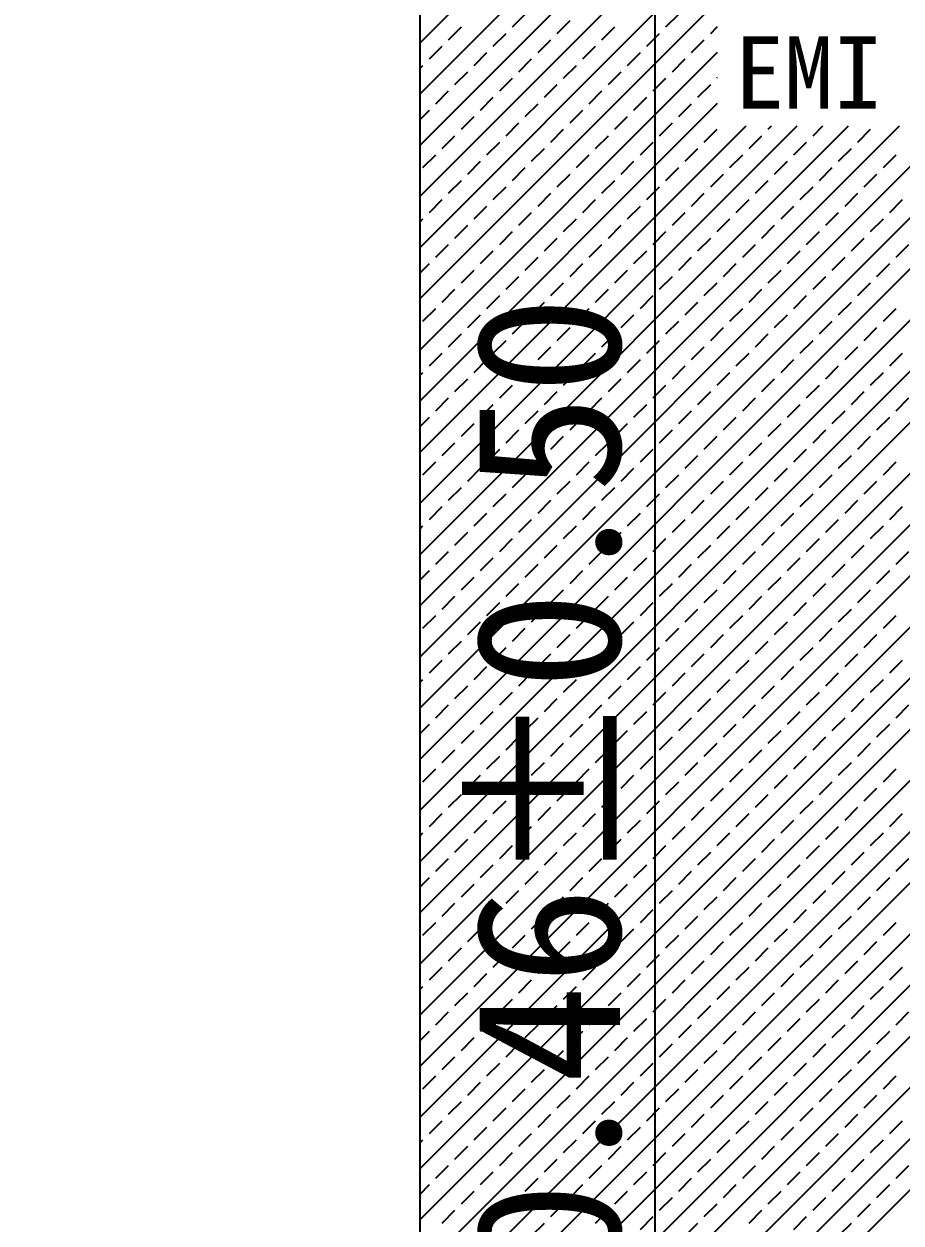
# Model space of a CAD drawing. Header units: millimetres. Extents: x 41784 to 43191, y -4854 to -4504.
# Drawn here: x 42806.06 to 42824.24, y -4720.24 to -4695.38 of the extents above; entities that cross this region are included whole.
import ezdxf

# ---------------------------------------------------------------- set-up
doc = ezdxf.new("R2010")
doc.units = ezdxf.units.MM
doc.header["$MEASUREMENT"] = 0
doc.header["$PDMODE"] = 3
doc.header["$PDSIZE"] = 0.3125
doc.layers.get('0').update_dxf_attribs({"linetype": 'CONTINUOUS'})
doc.layers.get('Defpoints').update_dxf_attribs({"linetype": 'CONTINUOUS'})
doc.layers.add('DIM', color=4, linetype='CONTINUOUS', lineweight=9)
doc.layers.add('Dimension', color=3, linetype='CONTINUOUS', lineweight=5)
doc.layers.add('FPC', color=3, linetype='CONTINUOUS')
doc.layers.add('ITO', color=3, linetype='CONTINUOUS')
doc.styles.add('Arial', font='arial.ttf', dxfattribs={"height": 2.5})
doc.styles.get("Standard").update_dxf_attribs({"font": 'simhei.ttf', "height": 3})
doc.styles.add('STYLE1', font='kaiu.ttf', dxfattribs={"bigfont": 'hztxt.shx'})
doc.styles.add('黑体', font='simhei.ttf', dxfattribs={"width": 0.9})
doc.dimstyles.new('ISO-25$0', dxfattribs={"dimtxt": 5, "dimasz": 2.5, "dimexe": 0.8, "dimexo": 0.8, "dimtad": 1, "dimzin": 1, "dimdsep": 46, "dimtxsty": 'Arial', "dimcen": 0, "dimclrd": 256, "dimclre": 256, "dimadec": 0, "dimazin": 0, "dimtfac": 1, "dimtofl": 0, "dimtmove": 0, "dimatfit": 3, "dimfxl": 1, "dimtolj": 1, "dimlwd": 13, "dimlwe": 13, "dimarcsym": 0})
doc.dimstyles.new('ISO-25_WS', dxfattribs={"dimscale": 1.8, "dimtxt": 5, "dimasz": 2.5, "dimexe": 1.25, "dimexo": 0.625, "dimtad": 1, "dimdsep": 46, "dimtxsty": 'Standard', "dimcen": 2.5, "dimadec": 0, "dimazin": 0, "dimtfac": 1, "dimtmove": 0, "dimatfit": 3, "dimfxl": 1, "dimtolj": 1, "dimtzin": 0, "dimarcsym": 0})

# ---------------------------------------------------------------- blocks, each defined once
blk = doc.blocks.new('*D275')
at = {"layer": 'Defpoints', "color": 0, "ltscale": 2}
for p in [(42819.145, -4677.013), (42833.2, -4677.013), (42840.552, -4747.478)]:
    blk.add_point(p, dxfattribs=at)
at = {"layer": 'DIM', "color": 0, "lineweight": -2, "ltscale": 2}
for p, q in [((42832.575, -4677.013), (42818.645, -4677.013)), ((42819.145, -4746.978), (42819.145, -4677.513)), ((42839.927, -4747.478), (42818.645, -4747.478))]:
    blk.add_line(p, q, dxfattribs=at)
at = {"layer": 'DIM', "color": 0, "ltscale": 2}
for points in [[(42819.062, -4677.513), (42819.228, -4677.513), (42819.145, -4677.013)], [(42819.062, -4746.978), (42819.228, -4746.978), (42819.145, -4747.478)]]:
    blk.add_solid(points, dxfattribs=at)
at = {"layer": 'DIM', "color": 0, "ltscale": 2, "insert": (42816.944, -4712.246), "char_height": 3, "attachment_point": 5, "rotation": 90}
blk.add_mtext('\\A1;70.46±0.50', dxfattribs=at)
blk = doc.blocks.new('*D285')
at = {"layer": 'Defpoints', "color": 0}
for p in [(42802.693, -4676.482), (42797.091, -4749.482), (42814.563, -4749.482)]:
    blk.add_point(p, dxfattribs=at)
at = {"layer": 'Dimension', "lineweight": 13}
for p, q in [((42802.068, -4676.482), (42795.841, -4676.482)), ((42797.091, -4678.982), (42797.091, -4746.982)), ((42813.938, -4749.482), (42795.841, -4749.482))]:
    blk.add_line(p, q, dxfattribs=at)
at = {"layer": 'Dimension'}
for points in [[(42796.675, -4678.982), (42797.508, -4678.982), (42797.091, -4676.482)], [(42796.675, -4746.982), (42797.508, -4746.982), (42797.091, -4749.482)]]:
    blk.add_solid(points, dxfattribs=at)
at = {"layer": 'Dimension', "color": 0, "insert": (42793.414, -4712.982), "char_height": 5, "attachment_point": 5, "rotation": 90, "style": 'STYLE1'}
blk.add_mtext('\\A1;73±0,3', dxfattribs=at)

msp = doc.modelspace()

# ---------------------------------------------------------------- linework, layer by layer
at = {"layer": 'FPC', "color": 30}
msp.add_lwpolyline([(42814.563, -4749.482), (42834.463, -4749.482, 0.414214), (42834.763, -4749.182), (42834.763, -4688.582, -0.414214), (42835.163, -4688.182), (42850.673, -4688.182, 0.414214), (42851.173, -4687.682), (42851.173, -4679.382, 0.414214), (42850.673, -4678.882), (42844.6, -4678.882, -0.414214), (42844.1, -4678.382), (42844.1, -4673.762), (42816.737, -4673.762), (42816.737, -4678.482, -0.414214), (42816.337, -4678.882), (42814.663, -4678.882, 0.414214), (42814.263, -4679.282), (42814.263, -4749.182, 0.414214)], format="xyb", close=True, dxfattribs=at)
at = {"layer": 'ITO', "color": 252, "true_color": 0x939598}
for p, q in [((42814.263, -4695.779), (42831.159, -4678.882)), ((42814.263, -4696.839), (42832.22, -4678.882)), ((42814.263, -4697.9), (42833.281, -4678.882)), ((42814.263, -4698.961), (42834.341, -4678.882)), ((42814.263, -4700.021), (42835.402, -4678.882)), ((42814.263, -4701.082), (42836.463, -4678.882)), ((42814.263, -4708.507), (42843.887, -4678.882)), ((42814.263, -4709.567), (42834.763, -4689.067)), ((42814.263, -4710.628), (42834.763, -4690.128)), ((42814.263, -4711.689), (42834.763, -4691.189)), ((42814.263, -4712.749), (42834.763, -4692.249)), ((42814.263, -4713.81), (42834.763, -4693.31)), ((42814.263, -4714.871), (42834.763, -4694.371)), ((42816.187, -4695.446), (42816.452, -4695.18)), ((42817.115, -4695.578), (42817.381, -4695.313)), ((42819.369, -4695.446), (42819.634, -4695.18)), ((42814.263, -4715.931), (42834.763, -4695.431)), ((42814.861, -4695.711), (42815.127, -4695.446)), ((42815.79, -4695.843), (42816.055, -4695.578)), ((42818.043, -4695.711), (42818.309, -4695.446)), ((42818.972, -4695.843), (42819.237, -4695.578)), ((42820.297, -4695.578), (42820.44, -4695.436)), ((42816.718, -4695.976), (42816.983, -4695.711)), ((42819.9, -4695.976), (42820.165, -4695.711)), ((42814.263, -4702.143), (42820.44, -4695.966)), ((42814.464, -4696.109), (42814.729, -4695.843)), ((42815.392, -4696.241), (42815.657, -4695.976)), ((42817.646, -4696.109), (42817.911, -4695.843)), ((42818.574, -4696.241), (42818.839, -4695.976)), ((42814.263, -4696.309), (42814.331, -4696.241)), ((42816.32, -4696.374), (42816.585, -4696.109)), ((42817.248, -4696.506), (42817.513, -4696.241)), ((42819.502, -4696.374), (42819.767, -4696.109)), ((42814.263, -4716.992), (42834.763, -4696.492)), ((42814.994, -4696.639), (42815.259, -4696.374)), ((42815.922, -4696.771), (42816.187, -4696.506)), ((42818.176, -4696.639), (42818.441, -4696.374)), ((42819.104, -4696.771), (42819.369, -4696.506)), ((42820.43, -4696.506), (42820.44, -4696.496)), ((42814.596, -4697.037), (42814.861, -4696.771)), ((42816.85, -4696.904), (42817.115, -4696.639)), ((42817.778, -4697.037), (42818.043, -4696.771)), ((42820.032, -4696.904), (42820.297, -4696.639)), ((42814.263, -4703.203), (42820.44, -4697.027)), ((42815.524, -4697.169), (42815.79, -4696.904)), ((42816.452, -4697.302), (42816.718, -4697.037)), ((42818.706, -4697.169), (42818.972, -4696.904)), ((42819.634, -4697.302), (42819.9, -4697.037)), ((42814.263, -4697.37), (42814.464, -4697.169)), ((42815.127, -4697.567), (42815.392, -4697.302)), ((42817.381, -4697.434), (42817.646, -4697.169)), ((42818.309, -4697.567), (42818.574, -4697.302)), ((42814.263, -4704.264), (42821.03, -4697.498)), ((42814.263, -4705.325), (42822.09, -4697.498)), ((42814.263, -4706.385), (42823.151, -4697.498)), ((42814.263, -4707.446), (42824.212, -4697.498)), ((42814.263, -4718.053), (42834.763, -4697.553)), ((42816.055, -4697.699), (42816.32, -4697.434)), ((42819.237, -4697.699), (42819.502, -4697.434)), ((42821.491, -4697.567), (42821.56, -4697.498)), ((42822.419, -4697.699), (42822.621, -4697.498)), ((42814.729, -4697.965), (42814.994, -4697.699)), ((42816.983, -4697.832), (42817.248, -4697.567)), ((42817.911, -4697.965), (42818.176, -4697.699)), ((42820.165, -4697.832), (42820.43, -4697.567)), ((42821.093, -4697.965), (42821.358, -4697.699)), ((42823.347, -4697.832), (42823.612, -4697.567)), ((42815.657, -4698.097), (42815.922, -4697.832)), ((42816.585, -4698.23), (42816.85, -4697.965)), ((42818.839, -4698.097), (42819.104, -4697.832)), ((42819.767, -4698.23), (42820.032, -4697.965)), ((42822.021, -4698.097), (42822.286, -4697.832)), ((42822.949, -4698.23), (42823.214, -4697.965)), ((42814.331, -4698.362), (42814.596, -4698.097)), ((42815.259, -4698.495), (42815.524, -4698.23)), ((42817.513, -4698.362), (42817.778, -4698.097)), ((42818.441, -4698.495), (42818.706, -4698.23)), ((42820.695, -4698.362), (42820.96, -4698.097)), ((42821.623, -4698.495), (42821.888, -4698.23)), ((42823.877, -4698.362), (42824.142, -4698.097)), ((42816.187, -4698.628), (42816.452, -4698.362)), ((42817.115, -4698.76), (42817.381, -4698.495)), ((42819.369, -4698.628), (42819.634, -4698.362)), ((42820.297, -4698.76), (42820.563, -4698.495)), ((42822.551, -4698.628), (42822.816, -4698.362)), ((42823.479, -4698.76), (42823.745, -4698.495)), ((42814.263, -4719.113), (42834.763, -4698.613)), ((42814.861, -4698.893), (42815.127, -4698.628)), ((42815.79, -4699.025), (42816.055, -4698.76)), ((42818.043, -4698.893), (42818.309, -4698.628)), ((42818.972, -4699.025), (42819.237, -4698.76)), ((42821.225, -4698.893), (42821.491, -4698.628)), ((42822.154, -4699.025), (42822.419, -4698.76)), ((42814.464, -4699.29), (42814.729, -4699.025)), ((42816.718, -4699.158), (42816.983, -4698.893)), ((42817.646, -4699.29), (42817.911, -4699.025)), ((42819.9, -4699.158), (42820.165, -4698.893)), ((42820.828, -4699.29), (42821.093, -4699.025)), ((42823.082, -4699.158), (42823.347, -4698.893)), ((42824.01, -4699.29), (42824.275, -4699.025)), ((42815.392, -4699.423), (42815.657, -4699.158)), ((42816.32, -4699.556), (42816.585, -4699.29)), ((42818.574, -4699.423), (42818.839, -4699.158)), ((42819.502, -4699.556), (42819.767, -4699.29)), ((42821.756, -4699.423), (42822.021, -4699.158)), ((42822.684, -4699.556), (42822.949, -4699.29)), ((42814.263, -4699.491), (42814.331, -4699.423)), ((42817.248, -4699.688), (42817.513, -4699.423)), ((42820.43, -4699.688), (42820.695, -4699.423)), ((42823.612, -4699.688), (42823.877, -4699.423)), ((42814.263, -4720.174), (42834.763, -4699.674)), ((42814.994, -4699.821), (42815.259, -4699.556)), ((42815.922, -4699.953), (42816.187, -4699.688)), ((42818.176, -4699.821), (42818.441, -4699.556)), ((42819.104, -4699.953), (42819.369, -4699.688)), ((42821.358, -4699.821), (42821.623, -4699.556)), ((42822.286, -4699.953), (42822.551, -4699.688)), ((42814.596, -4700.219), (42814.861, -4699.953)), ((42816.85, -4700.086), (42817.115, -4699.821)), ((42817.778, -4700.219), (42818.043, -4699.953)), ((42820.032, -4700.086), (42820.297, -4699.821)), ((42820.96, -4700.219), (42821.225, -4699.953)), ((42823.214, -4700.086), (42823.479, -4699.821)), ((42824.142, -4700.219), (42824.407, -4699.953)), ((42815.524, -4700.351), (42815.79, -4700.086)), ((42816.452, -4700.484), (42816.718, -4700.219)), ((42818.706, -4700.351), (42818.972, -4700.086)), ((42819.634, -4700.484), (42819.9, -4700.219)), ((42821.888, -4700.351), (42822.154, -4700.086)), ((42822.816, -4700.484), (42823.082, -4700.219)), ((42814.263, -4700.552), (42814.464, -4700.351)), ((42815.127, -4700.749), (42815.392, -4700.484)), ((42817.381, -4700.616), (42817.646, -4700.351)), ((42818.309, -4700.749), (42818.574, -4700.484)), ((42820.563, -4700.616), (42820.828, -4700.351)), ((42821.491, -4700.749), (42821.756, -4700.484)), ((42823.745, -4700.616), (42824.01, -4700.351)), ((42814.263, -4721.235), (42834.763, -4700.735)), ((42816.055, -4700.881), (42816.32, -4700.616)), ((42816.983, -4701.014), (42817.248, -4700.749)), ((42819.237, -4700.881), (42819.502, -4700.616)), ((42820.165, -4701.014), (42820.43, -4700.749)), ((42822.419, -4700.881), (42822.684, -4700.616)), ((42823.347, -4701.014), (42823.612, -4700.749)), ((42814.729, -4701.147), (42814.994, -4700.881)), ((42815.657, -4701.279), (42815.922, -4701.014)), ((42817.911, -4701.147), (42818.176, -4700.881)), ((42818.839, -4701.279), (42819.104, -4701.014)), ((42821.093, -4701.147), (42821.358, -4700.881)), ((42822.021, -4701.279), (42822.286, -4701.014)), ((42814.331, -4701.544), (42814.596, -4701.279)), ((42816.585, -4701.412), (42816.85, -4701.147)), ((42817.513, -4701.544), (42817.778, -4701.279)), ((42819.767, -4701.412), (42820.032, -4701.147)), ((42820.695, -4701.544), (42820.96, -4701.279)), ((42822.949, -4701.412), (42823.214, -4701.147)), ((42823.877, -4701.544), (42824.142, -4701.279)), ((42815.259, -4701.677), (42815.524, -4701.412)), ((42818.441, -4701.677), (42818.706, -4701.412)), ((42821.623, -4701.677), (42821.888, -4701.412)), ((42816.187, -4701.81), (42816.452, -4701.544)), ((42817.115, -4701.942), (42817.381, -4701.677)), ((42819.369, -4701.81), (42819.634, -4701.544)), ((42820.297, -4701.942), (42820.563, -4701.677)), ((42822.551, -4701.81), (42822.816, -4701.544)), ((42823.479, -4701.942), (42823.745, -4701.677)), ((42814.263, -4722.295), (42834.763, -4701.795)), ((42814.861, -4702.075), (42815.127, -4701.81)), ((42815.79, -4702.207), (42816.055, -4701.942)), ((42818.043, -4702.075), (42818.309, -4701.81)), ((42818.972, -4702.207), (42819.237, -4701.942)), ((42821.225, -4702.075), (42821.491, -4701.81)), ((42822.154, -4702.207), (42822.419, -4701.942)), ((42814.464, -4702.472), (42814.729, -4702.207)), ((42816.718, -4702.34), (42816.983, -4702.075)), ((42817.646, -4702.472), (42817.911, -4702.207)), ((42819.9, -4702.34), (42820.165, -4702.075)), ((42820.828, -4702.472), (42821.093, -4702.207)), ((42823.082, -4702.34), (42823.347, -4702.075)), ((42824.01, -4702.472), (42824.275, -4702.207)), ((42815.392, -4702.605), (42815.657, -4702.34)), ((42816.32, -4702.738), (42816.585, -4702.472)), ((42818.574, -4702.605), (42818.839, -4702.34)), ((42819.502, -4702.738), (42819.767, -4702.472)), ((42821.756, -4702.605), (42822.021, -4702.34)), ((42822.684, -4702.738), (42822.949, -4702.472)), ((42814.263, -4702.673), (42814.331, -4702.605)), ((42814.994, -4703.003), (42815.259, -4702.738)), ((42817.248, -4702.87), (42817.513, -4702.605)), ((42818.176, -4703.003), (42818.441, -4702.738)), ((42820.43, -4702.87), (42820.695, -4702.605)), ((42821.358, -4703.003), (42821.623, -4702.738)), ((42823.612, -4702.87), (42823.877, -4702.605)), ((42814.263, -4723.356), (42834.763, -4702.856)), ((42815.922, -4703.135), (42816.187, -4702.87)), ((42816.85, -4703.268), (42817.115, -4703.003)), ((42819.104, -4703.135), (42819.369, -4702.87)), ((42820.032, -4703.268), (42820.297, -4703.003)), ((42822.286, -4703.135), (42822.551, -4702.87)), ((42823.214, -4703.268), (42823.479, -4703.003)), ((42814.596, -4703.401), (42814.861, -4703.135)), ((42815.524, -4703.533), (42815.79, -4703.268)), ((42817.778, -4703.401), (42818.043, -4703.135)), ((42818.706, -4703.533), (42818.972, -4703.268)), ((42820.96, -4703.401), (42821.225, -4703.135)), ((42821.888, -4703.533), (42822.154, -4703.268)), ((42824.142, -4703.401), (42824.407, -4703.135)), ((42816.452, -4703.666), (42816.718, -4703.401)), ((42819.634, -4703.666), (42819.9, -4703.401)), ((42822.816, -4703.666), (42823.082, -4703.401)), ((42814.263, -4703.734), (42814.464, -4703.533)), ((42815.127, -4703.931), (42815.392, -4703.666)), ((42817.381, -4703.798), (42817.646, -4703.533)), ((42818.309, -4703.931), (42818.574, -4703.666)), ((42820.563, -4703.798), (42820.828, -4703.533)), ((42821.491, -4703.931), (42821.756, -4703.666)), ((42823.745, -4703.798), (42824.01, -4703.533)), ((42814.263, -4724.417), (42834.763, -4703.917)), ((42816.055, -4704.063), (42816.32, -4703.798)), ((42816.983, -4704.196), (42817.248, -4703.931)), ((42819.237, -4704.063), (42819.502, -4703.798)), ((42820.165, -4704.196), (42820.43, -4703.931)), ((42822.419, -4704.063), (42822.684, -4703.798)), ((42823.347, -4704.196), (42823.612, -4703.931)), ((42814.729, -4704.329), (42814.994, -4704.063)), ((42815.657, -4704.461), (42815.922, -4704.196)), ((42817.911, -4704.329), (42818.176, -4704.063)), ((42818.839, -4704.461), (42819.104, -4704.196)), ((42821.093, -4704.329), (42821.358, -4704.063)), ((42822.021, -4704.461), (42822.286, -4704.196)), ((42814.331, -4704.726), (42814.596, -4704.461)), ((42816.585, -4704.594), (42816.85, -4704.329)), ((42817.513, -4704.726), (42817.778, -4704.461)), ((42819.767, -4704.594), (42820.032, -4704.329)), ((42820.695, -4704.726), (42820.96, -4704.461)), ((42822.949, -4704.594), (42823.214, -4704.329)), ((42823.877, -4704.726), (42824.142, -4704.461)), ((42815.259, -4704.859), (42815.524, -4704.594)), ((42816.187, -4704.992), (42816.452, -4704.726)), ((42818.441, -4704.859), (42818.706, -4704.594)), ((42819.369, -4704.992), (42819.634, -4704.726)), ((42821.623, -4704.859), (42821.888, -4704.594)), ((42822.551, -4704.992), (42822.816, -4704.726)), ((42814.263, -4725.477), (42834.763, -4704.977)), ((42814.861, -4705.257), (42815.127, -4704.992)), ((42817.115, -4705.124), (42817.381, -4704.859)), ((42818.043, -4705.257), (42818.309, -4704.992)), ((42820.297, -4705.124), (42820.563, -4704.859)), ((42821.225, -4705.257), (42821.491, -4704.992)), ((42823.479, -4705.124), (42823.745, -4704.859)), ((42815.79, -4705.389), (42816.055, -4705.124)), ((42816.718, -4705.522), (42816.983, -4705.257)), ((42818.972, -4705.389), (42819.237, -4705.124)), ((42819.9, -4705.522), (42820.165, -4705.257)), ((42822.154, -4705.389), (42822.419, -4705.124)), ((42823.082, -4705.522), (42823.347, -4705.257)), ((42814.464, -4705.654), (42814.729, -4705.389)), ((42817.646, -4705.654), (42817.911, -4705.389)), ((42820.828, -4705.654), (42821.093, -4705.389)), ((42824.01, -4705.654), (42824.275, -4705.389)), ((42815.392, -4705.787), (42815.657, -4705.522)), ((42816.32, -4705.92), (42816.585, -4705.654)), ((42818.574, -4705.787), (42818.839, -4705.522)), ((42819.502, -4705.92), (42819.767, -4705.654)), ((42821.756, -4705.787), (42822.021, -4705.522)), ((42822.684, -4705.92), (42822.949, -4705.654)), ((42814.263, -4705.855), (42814.331, -4705.787)), ((42814.994, -4706.185), (42815.259, -4705.92)), ((42817.248, -4706.052), (42817.513, -4705.787)), ((42818.176, -4706.185), (42818.441, -4705.92)), ((42820.43, -4706.052), (42820.695, -4705.787)), ((42821.358, -4706.185), (42821.623, -4705.92)), ((42823.612, -4706.052), (42823.877, -4705.787)), ((42814.263, -4726.538), (42834.763, -4706.038)), ((42815.922, -4706.317), (42816.187, -4706.052)), ((42816.85, -4706.45), (42817.115, -4706.185)), ((42819.104, -4706.317), (42819.369, -4706.052)), ((42820.032, -4706.45), (42820.297, -4706.185)), ((42822.286, -4706.317), (42822.551, -4706.052)), ((42823.214, -4706.45), (42823.479, -4706.185)), ((42814.596, -4706.583), (42814.861, -4706.317)), ((42815.524, -4706.715), (42815.79, -4706.45)), ((42817.778, -4706.583), (42818.043, -4706.317)), ((42818.706, -4706.715), (42818.972, -4706.45)), ((42820.96, -4706.583), (42821.225, -4706.317)), ((42821.888, -4706.715), (42822.154, -4706.45)), ((42824.142, -4706.583), (42824.407, -4706.317)), ((42814.263, -4706.916), (42814.464, -4706.715)), ((42816.452, -4706.848), (42816.718, -4706.583)), ((42817.381, -4706.98), (42817.646, -4706.715)), ((42819.634, -4706.848), (42819.9, -4706.583)), ((42820.563, -4706.98), (42820.828, -4706.715)), ((42822.816, -4706.848), (42823.082, -4706.583)), ((42823.745, -4706.98), (42824.01, -4706.715)), ((42815.127, -4707.113), (42815.392, -4706.848)), ((42816.055, -4707.245), (42816.32, -4706.98)), ((42818.309, -4707.113), (42818.574, -4706.848)), ((42819.237, -4707.245), (42819.502, -4706.98)), ((42821.491, -4707.113), (42821.756, -4706.848)), ((42822.419, -4707.245), (42822.684, -4706.98)), ((42814.263, -4727.599), (42834.763, -4707.099)), ((42814.729, -4707.511), (42814.994, -4707.245)), ((42816.983, -4707.378), (42817.248, -4707.113)), ((42817.911, -4707.511), (42818.176, -4707.245)), ((42820.165, -4707.378), (42820.43, -4707.113)), ((42821.093, -4707.511), (42821.358, -4707.245)), ((42823.347, -4707.378), (42823.612, -4707.113)), ((42815.657, -4707.643), (42815.922, -4707.378)), ((42818.839, -4707.643), (42819.104, -4707.378)), ((42822.021, -4707.643), (42822.286, -4707.378)), ((42814.331, -4707.908), (42814.596, -4707.643)), ((42816.585, -4707.776), (42816.85, -4707.511)), ((42817.513, -4707.908), (42817.778, -4707.643)), ((42819.767, -4707.776), (42820.032, -4707.511)), ((42820.695, -4707.908), (42820.96, -4707.643)), ((42822.949, -4707.776), (42823.214, -4707.511)), ((42823.877, -4707.908), (42824.142, -4707.643)), ((42815.259, -4708.041), (42815.524, -4707.776)), ((42816.187, -4708.174), (42816.452, -4707.908)), ((42818.441, -4708.041), (42818.706, -4707.776)), ((42819.369, -4708.174), (42819.634, -4707.908)), ((42821.623, -4708.041), (42821.888, -4707.776)), ((42822.551, -4708.174), (42822.816, -4707.908)), ((42814.263, -4728.659), (42834.763, -4708.159)), ((42814.861, -4708.439), (42815.127, -4708.174)), ((42817.115, -4708.306), (42817.381, -4708.041)), ((42818.043, -4708.439), (42818.309, -4708.174)), ((42820.297, -4708.306), (42820.563, -4708.041)), ((42821.225, -4708.439), (42821.491, -4708.174)), ((42823.479, -4708.306), (42823.745, -4708.041)), ((42815.79, -4708.571), (42816.055, -4708.306)), ((42816.718, -4708.704), (42816.983, -4708.439)), ((42818.972, -4708.571), (42819.237, -4708.306)), ((42819.9, -4708.704), (42820.165, -4708.439)), ((42822.154, -4708.571), (42822.419, -4708.306)), ((42823.082, -4708.704), (42823.347, -4708.439)), ((42814.464, -4708.836), (42814.729, -4708.571)), ((42815.392, -4708.969), (42815.657, -4708.704)), ((42817.646, -4708.836), (42817.911, -4708.571)), ((42818.574, -4708.969), (42818.839, -4708.704)), ((42820.828, -4708.836), (42821.093, -4708.571)), ((42821.756, -4708.969), (42822.021, -4708.704)), ((42824.01, -4708.836), (42824.275, -4708.571)), ((42814.263, -4709.037), (42814.331, -4708.969)), ((42816.32, -4709.102), (42816.585, -4708.836)), ((42817.248, -4709.234), (42817.513, -4708.969)), ((42819.502, -4709.102), (42819.767, -4708.836)), ((42820.43, -4709.234), (42820.695, -4708.969)), ((42822.684, -4709.102), (42822.949, -4708.836)), ((42823.612, -4709.234), (42823.877, -4708.969)), ((42814.263, -4729.72), (42834.763, -4709.22)), ((42814.994, -4709.367), (42815.259, -4709.102)), ((42815.922, -4709.499), (42816.187, -4709.234)), ((42818.176, -4709.367), (42818.441, -4709.102)), ((42819.104, -4709.499), (42819.369, -4709.234)), ((42821.358, -4709.367), (42821.623, -4709.102)), ((42822.286, -4709.499), (42822.551, -4709.234)), ((42816.85, -4709.632), (42817.115, -4709.367)), ((42820.032, -4709.632), (42820.297, -4709.367)), ((42823.214, -4709.632), (42823.479, -4709.367)), ((42814.596, -4709.765), (42814.861, -4709.499)), ((42815.524, -4709.897), (42815.79, -4709.632)), ((42817.778, -4709.765), (42818.043, -4709.499)), ((42818.706, -4709.897), (42818.972, -4709.632)), ((42820.96, -4709.765), (42821.225, -4709.499)), ((42821.888, -4709.897), (42822.154, -4709.632)), ((42824.142, -4709.765), (42824.407, -4709.499)), ((42814.263, -4710.098), (42814.464, -4709.897)), ((42816.452, -4710.03), (42816.718, -4709.765)), ((42817.381, -4710.162), (42817.646, -4709.897)), ((42819.634, -4710.03), (42819.9, -4709.765)), ((42820.563, -4710.162), (42820.828, -4709.897)), ((42822.816, -4710.03), (42823.082, -4709.765)), ((42823.745, -4710.162), (42824.01, -4709.897)), ((42815.127, -4710.295), (42815.392, -4710.03)), ((42816.055, -4710.427), (42816.32, -4710.162)), ((42818.309, -4710.295), (42818.574, -4710.03)), ((42819.237, -4710.427), (42819.502, -4710.162)), ((42821.491, -4710.295), (42821.756, -4710.03)), ((42822.419, -4710.427), (42822.684, -4710.162)), ((42814.729, -4710.693), (42814.994, -4710.427)), ((42816.983, -4710.56), (42817.248, -4710.295)), ((42817.911, -4710.693), (42818.176, -4710.427)), ((42820.165, -4710.56), (42820.43, -4710.295)), ((42821.093, -4710.693), (42821.358, -4710.427)), ((42823.347, -4710.56), (42823.612, -4710.295)), ((42815.657, -4710.825), (42815.922, -4710.56)), ((42816.585, -4710.958), (42816.85, -4710.693)), ((42818.839, -4710.825), (42819.104, -4710.56)), ((42819.767, -4710.958), (42820.032, -4710.693)), ((42822.021, -4710.825), (42822.286, -4710.56)), ((42822.949, -4710.958), (42823.214, -4710.693)), ((42814.331, -4711.09), (42814.596, -4710.825)), ((42815.259, -4711.223), (42815.524, -4710.958)), ((42817.513, -4711.09), (42817.778, -4710.825)), ((42818.441, -4711.223), (42818.706, -4710.958)), ((42820.695, -4711.09), (42820.96, -4710.825)), ((42821.623, -4711.223), (42821.888, -4710.958)), ((42823.877, -4711.09), (42824.142, -4710.825)), ((42816.187, -4711.355), (42816.452, -4711.09)), ((42817.115, -4711.488), (42817.381, -4711.223)), ((42819.369, -4711.355), (42819.634, -4711.09)), ((42820.297, -4711.488), (42820.563, -4711.223)), ((42822.551, -4711.355), (42822.816, -4711.09)), ((42823.479, -4711.488), (42823.745, -4711.223)), ((42814.861, -4711.621), (42815.127, -4711.355)), ((42818.043, -4711.621), (42818.309, -4711.355)), ((42821.225, -4711.621), (42821.491, -4711.355)), ((42815.79, -4711.753), (42816.055, -4711.488)), ((42816.718, -4711.886), (42816.983, -4711.621)), ((42818.972, -4711.753), (42819.237, -4711.488)), ((42819.9, -4711.886), (42820.165, -4711.621)), ((42822.154, -4711.753), (42822.419, -4711.488)), ((42823.082, -4711.886), (42823.347, -4711.621)), ((42814.464, -4712.018), (42814.729, -4711.753)), ((42815.392, -4712.151), (42815.657, -4711.886)), ((42817.646, -4712.018), (42817.911, -4711.753)), ((42818.574, -4712.151), (42818.839, -4711.886)), ((42820.828, -4712.018), (42821.093, -4711.753)), ((42821.756, -4712.151), (42822.021, -4711.886)), ((42824.01, -4712.018), (42824.275, -4711.753)), ((42814.263, -4712.219), (42814.331, -4712.151)), ((42816.32, -4712.284), (42816.585, -4712.018)), ((42817.248, -4712.416), (42817.513, -4712.151)), ((42819.502, -4712.284), (42819.767, -4712.018)), ((42820.43, -4712.416), (42820.695, -4712.151)), ((42822.684, -4712.284), (42822.949, -4712.018)), ((42823.612, -4712.416), (42823.877, -4712.151)), ((42814.994, -4712.549), (42815.259, -4712.284)), ((42815.922, -4712.681), (42816.187, -4712.416)), ((42818.176, -4712.549), (42818.441, -4712.284)), ((42819.104, -4712.681), (42819.369, -4712.416)), ((42821.358, -4712.549), (42821.623, -4712.284)), ((42822.286, -4712.681), (42822.551, -4712.416)), ((42814.596, -4712.946), (42814.861, -4712.681)), ((42816.85, -4712.814), (42817.115, -4712.549)), ((42817.778, -4712.946), (42818.043, -4712.681)), ((42820.032, -4712.814), (42820.297, -4712.549)), ((42820.96, -4712.946), (42821.225, -4712.681)), ((42823.214, -4712.814), (42823.479, -4712.549)), ((42824.142, -4712.946), (42824.407, -4712.681)), ((42815.524, -4713.079), (42815.79, -4712.814)), ((42816.452, -4713.212), (42816.718, -4712.946)), ((42818.706, -4713.079), (42818.972, -4712.814)), ((42819.634, -4713.212), (42819.9, -4712.946)), ((42821.888, -4713.079), (42822.154, -4712.814)), ((42822.816, -4713.212), (42823.082, -4712.946)), ((42814.263, -4713.28), (42814.464, -4713.079)), ((42815.127, -4713.477), (42815.392, -4713.212)), ((42817.381, -4713.344), (42817.646, -4713.079)), ((42818.309, -4713.477), (42818.574, -4713.212)), ((42820.563, -4713.344), (42820.828, -4713.079)), ((42821.491, -4713.477), (42821.756, -4713.212)), ((42823.745, -4713.344), (42824.01, -4713.079)), ((42816.055, -4713.609), (42816.32, -4713.344)), ((42819.237, -4713.609), (42819.502, -4713.344)), ((42822.419, -4713.609), (42822.684, -4713.344)), ((42814.729, -4713.875), (42814.994, -4713.609)), ((42816.983, -4713.742), (42817.248, -4713.477)), ((42817.911, -4713.875), (42818.176, -4713.609)), ((42820.165, -4713.742), (42820.43, -4713.477)), ((42821.093, -4713.875), (42821.358, -4713.609)), ((42823.347, -4713.742), (42823.612, -4713.477)), ((42815.657, -4714.007), (42815.922, -4713.742)), ((42816.585, -4714.14), (42816.85, -4713.875)), ((42818.839, -4714.007), (42819.104, -4713.742)), ((42819.767, -4714.14), (42820.032, -4713.875)), ((42822.021, -4714.007), (42822.286, -4713.742)), ((42822.949, -4714.14), (42823.214, -4713.875)), ((42814.331, -4714.272), (42814.596, -4714.007)), ((42815.259, -4714.405), (42815.524, -4714.14)), ((42817.513, -4714.272), (42817.778, -4714.007)), ((42818.441, -4714.405), (42818.706, -4714.14)), ((42820.695, -4714.272), (42820.96, -4714.007)), ((42821.623, -4714.405), (42821.888, -4714.14)), ((42823.877, -4714.272), (42824.142, -4714.007)), ((42816.187, -4714.537), (42816.452, -4714.272)), ((42817.115, -4714.67), (42817.381, -4714.405)), ((42819.369, -4714.537), (42819.634, -4714.272)), ((42820.297, -4714.67), (42820.563, -4714.405)), ((42822.551, -4714.537), (42822.816, -4714.272)), ((42823.479, -4714.67), (42823.745, -4714.405)), ((42814.861, -4714.803), (42815.127, -4714.537)), ((42815.79, -4714.935), (42816.055, -4714.67)), ((42818.043, -4714.803), (42818.309, -4714.537)), ((42818.972, -4714.935), (42819.237, -4714.67)), ((42821.225, -4714.803), (42821.491, -4714.537)), ((42822.154, -4714.935), (42822.419, -4714.67)), ((42814.464, -4715.2), (42814.729, -4714.935)), ((42816.718, -4715.068), (42816.983, -4714.803)), ((42817.646, -4715.2), (42817.911, -4714.935)), ((42819.9, -4715.068), (42820.165, -4714.803)), ((42820.828, -4715.2), (42821.093, -4714.935)), ((42823.082, -4715.068), (42823.347, -4714.803)), ((42824.01, -4715.2), (42824.275, -4714.935)), ((42815.392, -4715.333), (42815.657, -4715.068)), ((42816.32, -4715.466), (42816.585, -4715.2)), ((42818.574, -4715.333), (42818.839, -4715.068)), ((42819.502, -4715.466), (42819.767, -4715.2)), ((42821.756, -4715.333), (42822.021, -4715.068)), ((42822.684, -4715.466), (42822.949, -4715.2)), ((42814.263, -4715.401), (42814.331, -4715.333)), ((42817.248, -4715.598), (42817.513, -4715.333)), ((42820.43, -4715.598), (42820.695, -4715.333)), ((42823.612, -4715.598), (42823.877, -4715.333)), ((42814.994, -4715.731), (42815.259, -4715.466)), ((42815.922, -4715.863), (42816.187, -4715.598)), ((42818.176, -4715.731), (42818.441, -4715.466)), ((42819.104, -4715.863), (42819.369, -4715.598)), ((42821.358, -4715.731), (42821.623, -4715.466)), ((42822.286, -4715.863), (42822.551, -4715.598)), ((42814.596, -4716.128), (42814.861, -4715.863)), ((42816.85, -4715.996), (42817.115, -4715.731)), ((42817.778, -4716.128), (42818.043, -4715.863)), ((42820.032, -4715.996), (42820.297, -4715.731)), ((42820.96, -4716.128), (42821.225, -4715.863)), ((42823.214, -4715.996), (42823.479, -4715.731)), ((42824.142, -4716.128), (42824.407, -4715.863)), ((42815.524, -4716.261), (42815.79, -4715.996)), ((42816.452, -4716.394), (42816.718, -4716.128)), ((42818.706, -4716.261), (42818.972, -4715.996)), ((42819.634, -4716.394), (42819.9, -4716.128)), ((42821.888, -4716.261), (42822.154, -4715.996)), ((42822.816, -4716.394), (42823.082, -4716.128)), ((42814.263, -4716.462), (42814.464, -4716.261)), ((42815.127, -4716.659), (42815.392, -4716.394)), ((42817.381, -4716.526), (42817.646, -4716.261)), ((42818.309, -4716.659), (42818.574, -4716.394)), ((42820.563, -4716.526), (42820.828, -4716.261)), ((42821.491, -4716.659), (42821.756, -4716.394)), ((42823.745, -4716.526), (42824.01, -4716.261)), ((42816.055, -4716.791), (42816.32, -4716.526)), ((42816.983, -4716.924), (42817.248, -4716.659)), ((42819.237, -4716.791), (42819.502, -4716.526)), ((42820.165, -4716.924), (42820.43, -4716.659)), ((42822.419, -4716.791), (42822.684, -4716.526)), ((42823.347, -4716.924), (42823.612, -4716.659)), ((42814.729, -4717.057), (42814.994, -4716.791)), ((42815.657, -4717.189), (42815.922, -4716.924)), ((42817.911, -4717.057), (42818.176, -4716.791)), ((42818.839, -4717.189), (42819.104, -4716.924)), ((42821.093, -4717.057), (42821.358, -4716.791)), ((42822.021, -4717.189), (42822.286, -4716.924)), ((42814.331, -4717.454), (42814.596, -4717.189)), ((42816.585, -4717.322), (42816.85, -4717.057)), ((42817.513, -4717.454), (42817.778, -4717.189)), ((42819.767, -4717.322), (42820.032, -4717.057)), ((42820.695, -4717.454), (42820.96, -4717.189)), ((42822.949, -4717.322), (42823.214, -4717.057)), ((42823.877, -4717.454), (42824.142, -4717.189)), ((42815.259, -4717.587), (42815.524, -4717.322)), ((42818.441, -4717.587), (42818.706, -4717.322)), ((42821.623, -4717.587), (42821.888, -4717.322)), ((42816.187, -4717.719), (42816.452, -4717.454)), ((42817.115, -4717.852), (42817.381, -4717.587)), ((42819.369, -4717.719), (42819.634, -4717.454)), ((42820.297, -4717.852), (42820.563, -4717.587)), ((42822.551, -4717.719), (42822.816, -4717.454)), ((42823.479, -4717.852), (42823.745, -4717.587)), ((42814.861, -4717.985), (42815.127, -4717.719)), ((42815.79, -4718.117), (42816.055, -4717.852)), ((42818.043, -4717.985), (42818.309, -4717.719)), ((42818.972, -4718.117), (42819.237, -4717.852)), ((42821.225, -4717.985), (42821.491, -4717.719)), ((42822.154, -4718.117), (42822.419, -4717.852)), ((42814.464, -4718.382), (42814.729, -4718.117)), ((42816.718, -4718.25), (42816.983, -4717.985)), ((42817.646, -4718.382), (42817.911, -4718.117)), ((42819.9, -4718.25), (42820.165, -4717.985)), ((42820.828, -4718.382), (42821.093, -4718.117)), ((42823.082, -4718.25), (42823.347, -4717.985)), ((42824.01, -4718.382), (42824.275, -4718.117)), ((42815.392, -4718.515), (42815.657, -4718.25)), ((42816.32, -4718.648), (42816.585, -4718.382)), ((42818.574, -4718.515), (42818.839, -4718.25)), ((42819.502, -4718.648), (42819.767, -4718.382)), ((42821.756, -4718.515), (42822.021, -4718.25)), ((42822.684, -4718.648), (42822.949, -4718.382)), ((42814.263, -4718.583), (42814.331, -4718.515)), ((42814.994, -4718.913), (42815.259, -4718.648)), ((42817.248, -4718.78), (42817.513, -4718.515)), ((42818.176, -4718.913), (42818.441, -4718.648)), ((42820.43, -4718.78), (42820.695, -4718.515)), ((42821.358, -4718.913), (42821.623, -4718.648)), ((42823.612, -4718.78), (42823.877, -4718.515)), ((42815.922, -4719.045), (42816.187, -4718.78)), ((42816.85, -4719.178), (42817.115, -4718.913)), ((42819.104, -4719.045), (42819.369, -4718.78)), ((42820.032, -4719.178), (42820.297, -4718.913)), ((42822.286, -4719.045), (42822.551, -4718.78)), ((42823.214, -4719.178), (42823.479, -4718.913)), ((42814.596, -4719.31), (42814.861, -4719.045)), ((42815.524, -4719.443), (42815.79, -4719.178)), ((42817.778, -4719.31), (42818.043, -4719.045)), ((42818.706, -4719.443), (42818.972, -4719.178)), ((42820.96, -4719.31), (42821.225, -4719.045)), ((42821.888, -4719.443), (42822.154, -4719.178)), ((42824.142, -4719.31), (42824.407, -4719.045)), ((42816.452, -4719.576), (42816.718, -4719.31)), ((42819.634, -4719.576), (42819.9, -4719.31)), ((42822.816, -4719.576), (42823.082, -4719.31)), ((42814.263, -4719.644), (42814.464, -4719.443)), ((42815.127, -4719.841), (42815.392, -4719.576)), ((42817.381, -4719.708), (42817.646, -4719.443)), ((42818.309, -4719.841), (42818.574, -4719.576)), ((42820.563, -4719.708), (42820.828, -4719.443)), ((42821.491, -4719.841), (42821.756, -4719.576)), ((42823.745, -4719.708), (42824.01, -4719.443)), ((42816.055, -4719.973), (42816.32, -4719.708)), ((42816.983, -4720.106), (42817.248, -4719.841)), ((42819.237, -4719.973), (42819.502, -4719.708)), ((42820.165, -4720.106), (42820.43, -4719.841)), ((42822.419, -4719.973), (42822.684, -4719.708)), ((42823.347, -4720.106), (42823.612, -4719.841)), ((42814.729, -4720.239), (42814.994, -4719.973)), ((42815.657, -4720.371), (42815.922, -4720.106)), ((42817.911, -4720.239), (42818.176, -4719.973)), ((42818.839, -4720.371), (42819.104, -4720.106)), ((42821.093, -4720.239), (42821.358, -4719.973)), ((42822.021, -4720.371), (42822.286, -4720.106)), ((42816.585, -4720.504), (42816.85, -4720.239)), ((42819.767, -4720.504), (42820.032, -4720.239)), ((42822.949, -4720.504), (42823.214, -4720.239))]:
    msp.add_line(p, q, dxfattribs=at)

# ---------------------------------------------------------------- texts
at = {"color": 30, "style": '黑体'}
msp.add_text('EMI', height=1.5, dxfattribs=at).set_placement((42820.8, -4697.137))

# ---------------------------------------------------------------- dimensions: what is measured, and where the dimension line sits
at = {"layer": 'DIM', "color": 4, "ltscale": 2}
dim = msp.add_linear_dim(base=(42819.1449, -4677.0135), p1=(42840.5521, -4747.4781), p2=(42833.2004, -4677.0135), angle=90, dimstyle='ISO-25_WS', override={"dimscale": 1, "dimasz": 0.5, "dimexe": 0.5, "dimgap": 0.625, "dimtol": 1, "dimlim": 0, "dimtp": 0.5, "dimtm": 0.5}, dxfattribs=at)
dim.commit()
dim.dimension.update_dxf_attribs({"geometry": '*D275', "text_midpoint": (42816.9441, -4712.2458)})
at = {"layer": 'Dimension'}
dim = msp.add_linear_dim(base=(42797.091, -4749.482), p1=(42802.693, -4676.482), p2=(42814.563, -4749.482), angle=90, dimstyle='ISO-25$0', override={"dimasz": 2.5, "dimexe": 1.25, "dimexo": 0.625, "dimzin": 8, "dimdsep": 44, "dimtxsty": 'STYLE1', "dimtol": 1, "dimtp": 0.3, "dimtm": 0.3}, dxfattribs=at)
dim.commit()
dim.dimension.update_dxf_attribs({"geometry": '*D285', "text_midpoint": (42793.414, -4712.982)})

doc.saveas('drawing.dxf')
